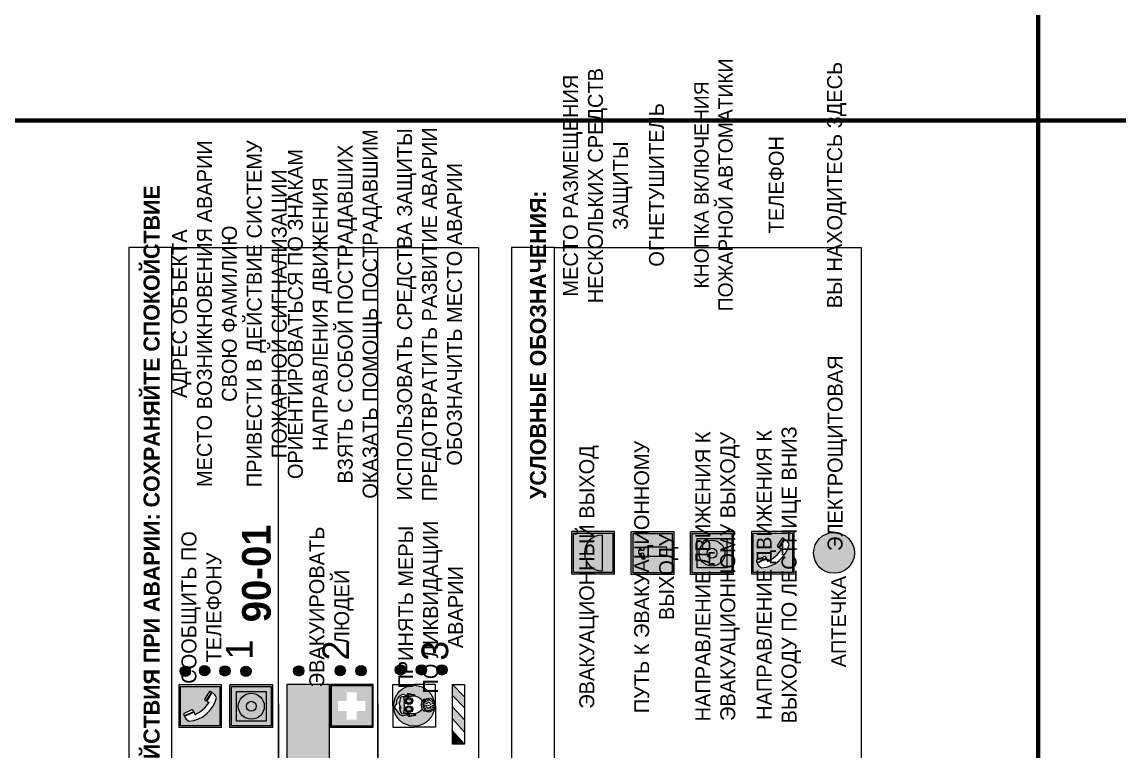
# Model space of a CAD drawing. Header units: millimetres. Extents: x 13114 to 67229, y 22859 to 38520.
# Drawn here: x 27109.9 to 27315.4, y 30382.5 to 30519.1 of the extents above; entities that cross this region are included whole.
import ezdxf

# ---------------------------------------------------------------- set-up
doc = ezdxf.new("R2010")
doc.units = ezdxf.units.MM
doc.styles.add('обычный', font='arial.ttf')

# ---------------------------------------------------------------- blocks, each defined once
blk = doc.blocks.new('A$C38D26F80')
h = blk.add_hatch(color=5)
h.dxf.hatch_style = 1
h.paths.add_polyline_path([(-8.77, -4.48, 1), (-0.19, -4.48, 1)])
h.paths.add_polyline_path([(-6.75, -3.58), (-6.75, -3.31), (-6.62, -3.22), (-6.5, -3.22), (-6.42, -3.3), (-6.39, -3.28), (-6.59, -2.23), (-6.59, -2.01), (-6.38, -1.58), (-4.76, -0.4), (-4.13, -0.79, -0.362848), (-2.1, -2.1, -0.201049), (-2.17, -2.48, 0.085434), (-2.26, -3.13), (-1.9, -3.16), (-2.25, -4.7), (-2.4, -4.59), (-2.43, -4.34), (-2.36, -4.34), (-2.14, -3.34), (-2.47, -3.42), (-2.58, -1.95), (-2.77, -1.58), (-3.58, -1.52), (-3.92, -1.26), (-5.05, -1.73), (-4.87, -1.39), (-5.41, -1.6), (-5.41, -1.46), (-6.13, -1.87), (-6.18, -3.5), (-6.56, -3.47), (-6.37, -4.59), (-6.16, -4.43), (-6.16, -4.66), (-6.36, -4.79), (-6.37, -4.8), (-6.51, -4.76)], flags=16)
h.paths.add_polyline_path([(-6.51, -4.76), (-6.36, -4.79), (-6.37, -4.8)], flags=0)
h.paths.add_polyline_path([(-5.92, -2.34, 0.089508), (-2.67, -2.35), (-2.48, -3.88, -0.268602), (-3.4, -6.18, 0.262449), (-5.2, -6.18, -0.268602), (-6.11, -3.88)], flags=16)
edge = h.paths.add_edge_path(flags=16)
edge.add_ellipse((-5.19, -3.41), major_axis=(0, 0.842), ratio=0.848992, start_angle=0, end_angle=360)
edge = h.paths.add_edge_path(flags=0)
edge.add_ellipse((-5.19, -3.39), major_axis=(0, 0.665), ratio=0.853798, start_angle=0, end_angle=360)
edge = h.paths.add_edge_path(flags=0)
edge.add_ellipse((-5.19, -3.4), major_axis=(0, 0.528), ratio=0.864094, start_angle=0, end_angle=360)
edge = h.paths.add_edge_path(flags=16)
edge.add_ellipse((-3.47, -3.4), major_axis=(0, 0.842), ratio=0.848992, start_angle=0, end_angle=360)
h.paths.add_polyline_path([(-3.13, -6.45), (-3.13, -6.84, 0.383174), (-5.57, -6.85), (-5.57, -6.49, -0.369952)], flags=16)
edge = h.paths.add_edge_path(flags=0)
edge.add_ellipse((-3.47, -3.39), major_axis=(0, 0.665), ratio=0.853798, start_angle=0, end_angle=360)
edge = h.paths.add_edge_path(flags=0)
edge.add_ellipse((-3.47, -3.4), major_axis=(0, 0.528), ratio=0.864094, start_angle=0, end_angle=360)
edge = h.paths.add_edge_path(flags=16)
edge.add_ellipse((-4.34, -7.57), major_axis=(-1.48, 0), ratio=0.744955, start_angle=0, end_angle=360)
h.paths.add_polyline_path([(-5.01, -6.85, -1), (-5.15, -6.85, -1)], flags=0)
h.paths.add_polyline_path([(-5.33, -7.14, -1), (-5.47, -7.14, -1)], flags=0)
h.paths.add_polyline_path([(-4.61, -6.71, -1), (-4.74, -6.71, -1)], flags=16)
h.paths.add_polyline_path([(-5.43, -7.51, -1), (-5.57, -7.51, -1)], flags=0)
h.paths.add_polyline_path([(-4.26, -6.67, -1), (-4.4, -6.67, -1)], flags=16)
h.paths.add_polyline_path([(-4.74, -7.14, -1), (-4.88, -7.14, -1)], flags=0)
h.paths.add_polyline_path([(-4.93, -7.43, -1), (-5.07, -7.43, -1)], flags=0)
h.paths.add_polyline_path([(-4.41, -7.07, -1), (-4.54, -7.07, -1)], flags=0)
h.paths.add_polyline_path([(-5.33, -7.87, -1), (-5.46, -7.87, -1)], flags=0)
h.paths.add_polyline_path([(-3.8, -6.71, -1), (-3.94, -6.71, -1)], flags=16)
h.paths.add_polyline_path([(-4.85, -7.78, -1), (-4.98, -7.78, -1)], flags=0)
h.paths.add_polyline_path([(-3.96, -7.14, -1), (-4.1, -7.14, -1)], flags=0)
h.paths.add_polyline_path([(-4.33, -7.53, -1), (-4.47, -7.53, -1)], flags=0)
h.paths.add_polyline_path([(-5.09, -8.12, -1), (-5.23, -8.12, -1)], flags=0)
h.paths.add_polyline_path([(-3.5, -6.94, -1), (-3.64, -6.94, -1)], flags=0)
h.paths.add_polyline_path([(-4.54, -7.97, -1), (-4.68, -7.97, -1)], flags=0)
h.paths.add_polyline_path([(-3.66, -7.39, -1), (-3.8, -7.39, -1)], flags=0)
h.paths.add_polyline_path([(-4.73, -8.35, -1), (-4.86, -8.35, -1)], flags=0)
h.paths.add_polyline_path([(-4.09, -7.96, -1), (-4.23, -7.96, -1)], flags=0)
h.paths.add_polyline_path([(-3.77, -7.74, -1), (-3.91, -7.74, -1)], flags=0)
h.paths.add_polyline_path([(-3.22, -7.27, -1), (-3.35, -7.27, -1)], flags=0)
h.paths.add_polyline_path([(-4.34, -8.4, -1), (-4.47, -8.4, -1)], flags=0)
h.paths.add_polyline_path([(-3.16, -7.61, -1), (-3.3, -7.61, -1)], flags=0)
h.paths.add_polyline_path([(-3.9, -8.35, -1), (-4.04, -8.35, -1)], flags=0)
h.paths.add_polyline_path([(-3.32, -7.91, -1), (-3.46, -7.91, -1)], flags=0)
h.paths.add_polyline_path([(-3.55, -8.23, -1), (-3.69, -8.23, -1)], flags=0)
at = {"color": 5, "lineweight": 5}
for p, q in [((-4.48, 0), (-8.96, 0)), ((-8.96, 0), (-8.96, -4.48)), ((-4.48, 0), (0, 0)), ((0, 0), (0, -4.48)), ((-6.59, -2.01), (-6.38, -1.58)), ((-6.59, -2.23), (-6.59, -2.01)), ((-6.39, -3.28), (-6.59, -2.23)), ((-6.38, -1.58), (-4.76, -0.4)), ((-6.13, -1.87), (-6.18, -3.5)), ((-5.41, -1.46), (-6.13, -1.87)), ((-4.87, -1.39), (-5.41, -1.6)), ((-5.41, -1.6), (-5.41, -1.46)), ((-3.92, -1.26), (-5.05, -1.73)), ((-5.05, -1.73), (-4.87, -1.39)), ((-4.76, -0.4), (-4.13, -0.79)), ((-3.58, -1.52), (-3.92, -1.26)), ((-2.77, -1.58), (-3.58, -1.52)), ((-2.58, -1.95), (-2.77, -1.58)), ((-2.47, -3.42), (-2.58, -1.95)), ((-8.96, -8.96), (-8.96, -4.48)), ((-6.75, -3.31), (-6.62, -3.22)), ((-6.75, -3.58), (-6.75, -3.31)), ((-6.51, -4.76), (-6.75, -3.58)), ((-6.62, -3.22), (-6.5, -3.22)), ((-6.18, -3.5), (-6.56, -3.47)), ((-6.56, -3.47), (-6.37, -4.59)), ((-6.5, -3.22), (-6.42, -3.3)), ((-6.42, -3.3), (-6.39, -3.28)), ((-6.37, -4.59), (-6.16, -4.43)), ((-6.16, -4.43), (-6.16, -4.66)), ((-5.92, -2.34), (-6.11, -3.88)), ((-2.67, -2.34), (-2.48, -3.88)), ((-2.14, -3.34), (-2.47, -3.42)), ((-2.43, -4.34), (-2.4, -4.59)), ((-2.43, -4.34), (-2.36, -4.34)), ((-2.4, -4.59), (-2.25, -4.7)), ((-2.36, -4.34), (-2.14, -3.34)), ((-1.9, -3.16), (-2.26, -3.13)), ((-2.25, -4.7), (-1.9, -3.16)), ((0, -8.96), (0, -4.48)), ((-6.37, -4.8), (-6.51, -4.76)), ((-6.16, -4.66), (-6.37, -4.8)), ((-5.57, -6.49), (-5.57, -6.85)), ((-3.13, -6.45), (-3.13, -6.84)), ((-4.48, -8.96), (-8.96, -8.96)), ((-4.48, -8.96), (0, -8.96))]:
    blk.add_line(p, q, dxfattribs=at)
at = {"color": 5}
for p, q in [((-6.59, -2.01), (-6.38, -1.58)), ((-6.59, -2.23), (-6.59, -2.01)), ((-6.39, -3.28), (-6.59, -2.23)), ((-6.38, -1.58), (-4.76, -0.4)), ((-6.13, -1.87), (-6.18, -3.5)), ((-5.41, -1.46), (-6.13, -1.87)), ((-4.87, -1.39), (-5.41, -1.6)), ((-5.41, -1.6), (-5.41, -1.46)), ((-3.92, -1.26), (-5.05, -1.73)), ((-5.05, -1.73), (-4.87, -1.39)), ((-4.76, -0.4), (-4.13, -0.79)), ((-3.58, -1.52), (-3.92, -1.26)), ((-2.77, -1.58), (-3.58, -1.52)), ((-2.58, -1.95), (-2.77, -1.58)), ((-2.47, -3.42), (-2.58, -1.95)), ((-6.75, -3.31), (-6.62, -3.22)), ((-6.75, -3.58), (-6.75, -3.31)), ((-6.51, -4.76), (-6.75, -3.58)), ((-6.62, -3.22), (-6.5, -3.22)), ((-6.18, -3.5), (-6.56, -3.47)), ((-6.56, -3.47), (-6.37, -4.59)), ((-6.5, -3.22), (-6.42, -3.3)), ((-6.42, -3.3), (-6.39, -3.28)), ((-6.37, -4.59), (-6.16, -4.43)), ((-6.16, -4.43), (-6.16, -4.66)), ((-2.14, -3.34), (-2.47, -3.42)), ((-2.4, -4.59), (-2.43, -4.34)), ((-2.43, -4.34), (-2.36, -4.34)), ((-2.25, -4.7), (-2.4, -4.59)), ((-2.36, -4.34), (-2.14, -3.34)), ((-2.26, -3.13), (-1.9, -3.16)), ((-1.9, -3.16), (-2.25, -4.7)), ((-6.37, -4.8), (-6.51, -4.76)), ((-6.36, -4.79), (-6.51, -4.76)), ((-6.16, -4.66), (-6.37, -4.8)), ((-6.16, -4.66), (-6.36, -4.79))]:
    blk.add_line(p, q, dxfattribs=at)
at = {"color": 5, "lineweight": 5}
for centre, radius in [((-4.48, -4.48), 4.29), ((-5.08, -6.85), 0.0678), ((-4.67, -6.71), 0.0678), ((-4.33, -6.67), 0.0678), ((-3.87, -6.71), 0.0678), ((-3.57, -6.94), 0.0678), ((-5.5, -7.51), 0.0678), ((-5.4, -7.14), 0.0678), ((-5.4, -7.87), 0.0678), ((-5.16, -8.12), 0.0678), ((-5, -7.43), 0.0678), ((-4.91, -7.78), 0.0678), ((-4.81, -7.14), 0.0678), ((-4.79, -8.35), 0.0678), ((-4.61, -7.97), 0.0678), ((-4.47, -7.07), 0.0678), ((-4.4, -7.53), 0.0678), ((-4.4, -8.4), 0.0678), ((-4.16, -7.96), 0.0678), ((-4.03, -7.14), 0.0678), ((-3.97, -8.35), 0.0678), ((-3.84, -7.74), 0.0678), ((-3.73, -7.39), 0.0678), ((-3.62, -8.23), 0.0678), ((-3.39, -7.91), 0.0678), ((-3.28, -7.27), 0.0678), ((-3.23, -7.61), 0.0678)]:
    blk.add_circle(centre, radius, dxfattribs=at)
at = {"color": 5}
for centre, radius, start, end in [((-3.89, -2.66), 1.88, 17.387, 97.1599), ((-2.6, -2.2), 0.511, 326.3906, 11.8614), ((-0.35, -3.07), 1.91, 162.2553, 181.7878)]:
    blk.add_arc(centre, radius, start, end, dxfattribs=at)
at = {"color": 5, "lineweight": 5}
for centre, radius, start, end in [((-2.6, -2.2), 0.513, 326.4781, 11.7739), ((-3.66, -4.24), 2.47, 171.573, 231.7124), ((-4.28, 6.66), 9.15, 259.6987, 280.1569), ((-4.93, -4.24), 2.47, 308.2876, 8.427), ((-0.47, -3.05), 1.79, 161.5846, 182.4584), ((-4.33, -7.88), 1.87, 50.358, 131.5662), ((-4.34, -8.2), 1.82, 48.4943, 132.3565), ((-4.3, -7.78), 1.83, 60.5889, 119.4111)]:
    blk.add_arc(centre, radius, start, end, dxfattribs=at)
for centre, major_axis, ratio in [((-5.19, -3.41), (0, 0.842), 0.848992), ((-5.19, -3.39), (0, 0.665), 0.853798), ((-5.19, -3.4), (0, 0.528), 0.864094), ((-3.47, -3.4), (0, 0.842), 0.848992), ((-3.47, -3.39), (0, 0.665), 0.853798), ((-3.47, -3.4), (0, 0.528), 0.864094), ((-4.34, -7.57), (-1.48, 0), 0.744955)]:
    blk.add_ellipse(centre, major_axis=major_axis, ratio=ratio, dxfattribs=at)
blk = doc.blocks.new('A$C47DD6509')
at = {"lineweight": 5}
for points in [[(-8.69, 0), (-11.19, 0), (-11.19, -2.22)], [(-4.22, 0), (-6.45, 0), (-8.91, -2.22), (-6.61, -2.22)], [(0, 0), (-2.09, 0), (-4.36, -2.22), (-2.29, -2.22)]]:
    blk.add_hatch(color=242, dxfattribs=at).paths.add_polyline_path(points)
at = {"color": 242, "lineweight": 5}
for p, q in [((-11.19, -2.22), (-8.69, 0)), ((-11.19, -2.22), (-11.19, 0)), ((-11.19, 0), (-8.69, 0)), ((-11.19, 0), (0, 0)), ((-8.91, -2.22), (-6.45, 0)), ((-6.61, -2.22), (-4.22, 0)), ((-4.36, -2.22), (-2.09, 0)), ((-2.29, -2.22), (0, 0)), ((0, 0), (0, -2.22)), ((0, -2.22), (-11.19, -2.22))]:
    blk.add_line(p, q, dxfattribs=at)
blk = doc.blocks.new('A$C32E8229D')
at = {"true_color": 0xffffff}
blk.add_hatch(color=7, dxfattribs=at).paths.add_polyline_path([(0, 0), (0, -8), (16, -8), (16, 0)])
h = blk.add_hatch(color=126)
h.paths.add_polyline_path([(0.2, -0.2), (15.8, -0.2), (15.8, -7.8), (0.2, -7.8)])
h.paths.add_polyline_path([(13.49, -2.05), (12.08, -2.05), (11.37, -2.63, 0.162397), (11.29, -2.84), (11.29, -3.63), (10.35, -3.63), (10.35, -4.05), (11.68, -4.05), (11.68, -3.48), (12.26, -4.28), (11.29, -5.1), (11.29, -6.78), (11.85, -6.78), (11.85, -5.44), (12.8, -4.64), (12.8, -5.94), (14.46, -5.94), (14.46, -5.39), (13.45, -5.39), (13.45, -3.97), (12.46, -2.59), (13.15, -2.59), (13.69, -3.34), (14.18, -3)], flags=16)
h.paths.add_polyline_path([(10.74, -1.82, 1), (11.8, -1.82, 1)], flags=16)
h.paths.add_polyline_path([(9.39, -3.59), (5.99, -3.59), (6.56, -3.03), (5.91, -3.03), (5.1, -3.83), (5.91, -4.64), (6.56, -4.64), (5.99, -4.09), (9.39, -4.09)], flags=16)
h.paths.add_polyline_path([(4.29, -1.08), (1.72, -1.08), (1.72, -6.6), (4.29, -6.6)], flags=16)
at = {"color": 126}
blk.add_lwpolyline([(16, -8), (0, -8), (0, 0), (16, 0)], close=True, dxfattribs=at)
blk = doc.blocks.new('A$C18900ED3')
h = blk.add_hatch(color=126)
h.paths.add_polyline_path([(-0.18, -0.18), (-7.02, -0.18), (-7.02, -7.02), (-0.18, -7.02)])
h.paths.add_polyline_path([(-5.89, -4.46), (-5.89, -2.77), (-4.46, -2.77), (-4.46, -1.31), (-2.77, -1.31), (-2.77, -2.77), (-1.33, -2.77), (-1.33, -4.46), (-2.77, -4.46), (-2.77, -5.89), (-4.46, -5.89), (-4.46, -4.46)], flags=16)
at = {"color": 126}
for p, q in [((-7.2, 0), (-7.2, -7.2)), ((0, 0), (-7.2, 0)), ((0, -7.2), (0, 0)), ((-7.02, -7.02), (-7.02, -0.18)), ((-7.02, -0.18), (-0.18, -0.18)), ((-0.18, -0.18), (-0.18, -7.02)), ((-7.2, -7.2), (0, -7.2)), ((-0.18, -7.02), (-7.02, -7.02))]:
    blk.add_line(p, q, dxfattribs=at)
blk = doc.blocks.new('A$C456E1F9C')
at = {"lineweight": 5}
h = blk.add_hatch(color=242, dxfattribs=at)
h.paths.add_polyline_path([(0.51, -1.47), (0.51, -13.26), (12.29, -13.26), (12.29, -1.47)])
h.paths.add_polyline_path([(5.42, -4.95, -0.254479), (4.78, -5.4), (3.52, -2.53, -0.209735), (4.23, -2.4)], flags=16)
h.paths.add_polyline_path([(8.53, -8.6), (10.87, -10.17), (10.54, -10.76), (8.03, -9.13, -0.192251)], flags=16)
h.paths.add_polyline_path([(4.61, -5.49, 0.005518), (3.87, -5.72, 0.128647), (7.49, -10.01, 0.00809), (7.83, -9.33), (10.47, -10.97, -0.16736), (8.99, -12.25, -0.327862), (1.95, -3.95, -0.166952), (3.36, -2.62)], flags=16)
at = {"color": 242, "lineweight": 5}
for p, q in [((0, -13.77), (0, -0.97)), ((12.8, -0.97), (0, -0.97)), ((4.61, -5.49), (3.36, -2.62)), ((3.52, -2.53), (4.78, -5.4)), ((4.23, -2.4), (5.42, -4.95)), ((12.8, -13.77), (12.8, -0.97)), ((7.83, -9.33), (10.47, -10.97)), ((8.03, -9.13), (10.54, -10.76)), ((10.81, -10.12), (8.53, -8.6)), ((10.54, -10.76), (10.8, -10.3)), ((10.8, -10.3), (10.81, -10.12)), ((0, -13.77), (12.8, -13.77))]:
    blk.add_line(p, q, dxfattribs=at)
blk.add_lwpolyline([(0.51, -1.47), (12.29, -1.47), (12.29, -13.26), (0.51, -13.26)], close=True, dxfattribs=at)
for centre, radius, start, end in [((4.59, -5.34), 2.99, 114.2845, 152.1974), ((4.02, -3.27), 0.891, 76.3284, 123.7092), ((11.12, -3.31), 9.19, 183.9915, 256.6009), ((14.98, -39.1), 35.17, 107.1487, 108.4135), ((13.86, -0.94), 11.08, 205.5536, 234.8762), ((4.68, -4.59), 0.824, 276.9621, 334.0723), ((-13.31, 0.8), 23.44, 332.5487, 334.4027), ((8.94, -9.5), 0.989, 114.4092, 157.9388), ((7.87, -9.46), 3, 291.9291, 329.9329)]:
    blk.add_arc(centre, radius, start, end, dxfattribs=at)
blk = doc.blocks.new('A$C54414219')
at = {"true_color": 0xffffff}
h = blk.add_hatch(color=7, dxfattribs=at)
h.paths.add_polyline_path([(2.39, -9.45), (2.39, -18.3), (11.23, -18.3), (11.23, -9.45)], flags=0)
h.paths.add_polyline_path([(10.71, -13.87, -1), (2.92, -13.87, -1)], flags=0)
h.paths.add_polyline_path([(8.3, -13.87, -1), (5.33, -13.87, -1)], flags=0)
h.paths.add_polyline_path([(0.41, -7.47), (0.41, -20.27), (13.21, -20.27), (13.21, -7.47)])
h.paths.add_polyline_path([(0.92, -19.77), (12.71, -19.77), (12.71, -7.98), (0.92, -7.98)], flags=16)
h.paths.add_polyline_path([(11.23, -9.45), (11.23, -18.3), (2.39, -18.3), (2.39, -9.45)], flags=0)
at = {"lineweight": 5}
h = blk.add_hatch(color=242, dxfattribs=at)
h.paths.add_polyline_path([(12.71, -7.98), (0.92, -7.98), (0.92, -19.77), (12.71, -19.77)])
h.paths.add_polyline_path([(11.23, -18.3), (2.39, -18.3), (2.39, -9.45), (11.23, -9.45)], flags=16)
h.paths.add_polyline_path([(10.71, -13.87, -1), (2.92, -13.87, -1)], flags=0)
h.paths.add_polyline_path([(8.3, -13.87, -1), (5.33, -13.87, -1)], flags=0)
at = {"true_color": 0xffffff}
h = blk.add_hatch(color=7, dxfattribs=at)
h.paths.add_polyline_path([(2.39, -9.45), (2.39, -18.3), (11.23, -18.3), (11.23, -9.45)])
h.paths.add_polyline_path([(10.71, -13.87, -1), (2.92, -13.87, -1)], flags=16)
h.paths.add_polyline_path([(8.3, -13.87, -1), (5.33, -13.87, -1)], flags=0)
at = {"lineweight": 5}
h = blk.add_hatch(color=242, dxfattribs=at)
h.paths.add_polyline_path([(2.92, -13.87, 1), (10.71, -13.87, 1)])
h.paths.add_polyline_path([(8.3, -13.87, -1), (5.33, -13.87, -1)], flags=16)
at = {"color": 242, "lineweight": 5}
for p, q in [((0.41, -20.27), (0.41, -7.47)), ((0.41, -7.47), (13.21, -7.47)), ((0.41, -7.47), (13.21, -7.47)), ((13.21, -20.27), (13.21, -7.47)), ((0.41, -20.27), (13.21, -20.27))]:
    blk.add_line(p, q, dxfattribs=at)
for points in [[(0.92, -7.98), (12.71, -7.98), (12.71, -19.77), (0.92, -19.77)], [(2.39, -9.45), (11.23, -9.45), (11.23, -18.3), (2.39, -18.3)]]:
    blk.add_lwpolyline(points, close=True, dxfattribs=at)
for radius in [3.89, 1.49]:
    blk.add_circle((6.81, -13.87), radius, dxfattribs=at)
blk = doc.blocks.new('A$C7B8C2D5B')
at = {"lineweight": 0}
h = blk.add_hatch(color=5, dxfattribs=at)
h.dxf.hatch_style = 1
h.paths.add_polyline_path([(1.397, -3.024, 1), (-2.112, -3.024, 1)])
at = {"color": 5, "lineweight": 0}
blk.add_circle((-0.358, -3.024), 1.755, dxfattribs=at)
blk = doc.blocks.new('A$C1E1F2D43')
at = {"true_color": 0xffffff}
blk.add_hatch(color=7, dxfattribs=at).paths.add_polyline_path([(8, 0), (0, 0), (0, -8), (8, -8)])
h = blk.add_hatch(color=242)
h.paths.add_polyline_path([(0.32, -0.32), (0.32, -7.68), (7.68, -7.68), (7.68, -0.32)])
h.paths.add_polyline_path([(7.35, -5.71), (0.65, -5.71, -1)], flags=16)
at = {"color": 242, "lineweight": 5}
for p, q in [((0, 0), (8, 0)), ((0, -8), (0, 0)), ((0, 0), (8, 0)), ((8, -8), (8, 0)), ((0, -8), (8, -8))]:
    blk.add_line(p, q, dxfattribs=at)
at = {"color": 242}
blk.add_line((7.35, -5.71), (0.65, -5.71), dxfattribs=at)
at = {"color": 242, "lineweight": 5}
blk.add_lwpolyline([(0.32, -0.32), (7.68, -0.32), (7.68, -7.68), (0.32, -7.68)], close=True, dxfattribs=at)
at = {"color": 242}
blk.add_arc((4, -5.71), 3.35, 0, 180, dxfattribs=at)
blk = doc.blocks.new('A$C3AD82952')
at = {"true_color": 0xf5f5ff}
h = blk.add_hatch(color=7, dxfattribs=at)
h.dxf.hatch_style = 1
h.paths.add_polyline_path([(8.21, 8.73, 0.414214), (7.89, 9.05), (7.22, 9.05), (7.22, 9.92), (7.59, 9.92, 1), (7.57, 10.36), (7.22, 10.36), (7.22, 10.6), (6.43, 10.6), (6.43, 10.36), (6.01, 10.36), (4.74, 9.59), (4.74, 8.69), (4.98, 8.73), (4.98, 9.26), (6.12, 9.91), (6.43, 9.91), (6.43, 9.05), (5.76, 9.05, 0.414214), (5.44, 8.73), (5.44, 2.2), (8.21, 2.2)], flags=0)
h.paths.add_polyline_path([(12.8, 12.8), (0, 12.8), (0, 0), (12.8, 0)])
h.paths.add_polyline_path([(0.51, 12.29), (12.29, 12.29), (12.29, 0.51), (0.51, 0.51)], flags=16)
h.paths.add_polyline_path([(4.74, 9.59), (6.01, 10.36), (6.43, 10.36), (6.43, 10.6), (7.22, 10.6), (7.22, 10.36), (7.59, 10.36, -0.94586), (7.59, 9.92), (7.22, 9.92), (7.22, 9.05), (7.89, 9.05, -0.414214), (8.21, 8.73), (8.21, 2.2), (5.44, 2.2), (5.44, 8.73, -0.414214), (5.76, 9.05), (6.43, 9.05), (6.43, 9.91), (6.12, 9.91), (4.98, 9.26), (4.98, 8.73), (4.74, 8.69)], flags=0)
h = blk.add_hatch(color=242)
h.dxf.hatch_style = 1
h.paths.add_polyline_path([(12.29, 12.29), (0.51, 12.29), (0.51, 0.51), (12.29, 0.51)])
h.paths.add_polyline_path([(4.74, 8.69), (4.74, 9.59), (6.01, 10.36), (6.43, 10.36), (6.43, 10.6), (7.22, 10.6), (7.22, 10.36), (7.59, 10.36, -0.94586), (7.59, 9.92), (7.22, 9.92), (7.22, 9.05), (7.89, 9.05, -0.414214), (8.21, 8.73), (8.21, 2.2), (5.44, 2.2), (5.44, 8.73, -0.414214), (5.76, 9.05), (6.43, 9.05), (6.43, 9.91), (6.12, 9.91), (4.98, 9.26), (4.98, 8.73)], flags=16)
h = blk.add_hatch(color=7, dxfattribs=at)
h.dxf.hatch_style = 1
h.paths.add_polyline_path([(8.21, 8.73, 0.414214), (7.89, 9.05), (7.22, 9.05), (7.22, 9.92), (7.59, 9.92, 1), (7.57, 10.36), (7.22, 10.36), (7.22, 10.6), (6.43, 10.6), (6.43, 10.36), (6.01, 10.36), (4.74, 9.59), (4.74, 8.69), (4.98, 8.73), (4.98, 9.26), (6.12, 9.91), (6.43, 9.91), (6.43, 9.05), (5.76, 9.05, 0.414214), (5.44, 8.73), (5.44, 2.2), (8.21, 2.2)])
at = {"color": 242, "lineweight": 5}
for p, q in [((0, 0), (0, 12.8)), ((0, 12.8), (12.8, 12.8)), ((6.01, 10.36), (4.74, 9.59)), ((4.98, 9.26), (6.12, 9.91)), ((6.01, 10.36), (6.43, 10.36)), ((6.12, 9.91), (6.43, 9.91)), ((7.22, 10.6), (6.43, 10.6)), ((6.43, 10.6), (6.43, 10.36)), ((6.43, 9.91), (6.43, 9.05)), ((7.22, 10.36), (7.22, 10.6)), ((7.59, 10.36), (7.22, 10.36)), ((7.22, 9.05), (7.22, 9.92)), ((7.59, 9.92), (7.22, 9.92)), ((12.8, 0), (12.8, 12.8)), ((4.74, 9.59), (4.74, 8.69)), ((4.74, 8.69), (4.98, 8.73)), ((4.98, 8.73), (4.98, 9.26)), ((5.44, 2.2), (5.44, 8.73)), ((5.76, 9.05), (6.43, 9.05)), ((7.89, 9.05), (7.22, 9.05)), ((8.21, 2.2), (8.21, 8.73)), ((0, 0), (12.8, 0)), ((5.44, 2.2), (8.21, 2.2))]:
    blk.add_line(p, q, dxfattribs=at)
blk.add_lwpolyline([(0.51, 12.29), (12.29, 12.29), (12.29, 0.51), (0.51, 0.51)], close=True, dxfattribs=at)
for centre, radius, start, end in [((7.58, 10.14), 0.223, 273.1875, 86.8125), ((5.76, 8.73), 0.32, 90, 180), ((7.89, 8.73), 0.32, 0, 90)]:
    blk.add_arc(centre, radius, start, end, dxfattribs=at)

msp = doc.modelspace()

# ---------------------------------------------------------------- hatches: boundary and pattern name
at = {"lineweight": 0}
h = msp.add_hatch(color=256, dxfattribs=at)
h.dxf.hatch_style = 1
h.paths.add_polyline_path([(27140.56, 30396.53, 1), (27140.56, 30398.46, 1)])
h = msp.add_hatch(color=256, dxfattribs=at)
h.dxf.hatch_style = 1
h.paths.add_polyline_path([(27144.15, 30396.63, 1), (27144.15, 30398.56, 1)])
h = msp.add_hatch(color=256, dxfattribs=at)
h.dxf.hatch_style = 1
h.paths.add_polyline_path([(27147.96, 30396.59, 1), (27147.96, 30398.53, 1)])
h = msp.add_hatch(color=256, dxfattribs=at)
h.dxf.hatch_style = 1
h.paths.add_polyline_path([(27151.89, 30396.51, 1), (27151.89, 30398.44, 1)])
h = msp.add_hatch(color=256, dxfattribs=at)
h.dxf.hatch_style = 1
h.paths.add_polyline_path([(27161.77, 30396.6, 1), (27161.77, 30398.53, 1)])
h = msp.add_hatch(color=256, dxfattribs=at)
h.dxf.hatch_style = 1
h.paths.add_polyline_path([(27169.55, 30396.64, 1), (27169.55, 30398.57, 1)])
h = msp.add_hatch(color=256, dxfattribs=at)
h.dxf.hatch_style = 1
h.paths.add_polyline_path([(27173.45, 30396.63, 1), (27173.45, 30398.56, 1)])
h = msp.add_hatch(color=256, dxfattribs=at)
h.dxf.hatch_style = 1
h.paths.add_polyline_path([(27180.81, 30396.79, 1), (27180.81, 30398.72, 1)])
h = msp.add_hatch(color=256, dxfattribs=at)
h.dxf.hatch_style = 1
h.paths.add_polyline_path([(27184.75, 30396.78, 1), (27184.75, 30398.71, 1)])
h = msp.add_hatch(color=256, dxfattribs=at)
h.dxf.hatch_style = 1
h.paths.add_polyline_path([(27188.59, 30396.78, 1), (27188.59, 30398.72, 1)])

# ---------------------------------------------------------------- linework, layer by layer
at = {"color": 1, "lineweight": 100}
for points in [[(26700.23, 30895.65), (27300.23, 30895.65), (27300.23, 30500.65), (26700.23, 30500.65)], [(27300.23, 30895.65), (27900.23, 30895.65), (27900.23, 30500.65), (27300.23, 30500.65)], [(26700.23, 30500.65), (27300.23, 30500.65), (27300.23, 30105.65), (26700.23, 30105.65)], [(27300.23, 30500.65), (27900.23, 30500.65), (27900.23, 30105.65), (27300.23, 30105.65)]]:
    msp.add_lwpolyline(points, close=True, dxfattribs=at)
for points in [[(27138.03, 30333.05), (27138.03, 30476.82), (27129.98, 30476.82), (27129.98, 30333.05)], [(27138.03, 30333.05), (27138.03, 30476.82), (27195.43, 30476.82), (27195.43, 30333.05)], [(27209.67, 30333.05), (27209.67, 30476.82), (27201.62, 30476.82), (27201.62, 30333.05)], [(27209.67, 30333.05), (27209.67, 30476.82), (27267.07, 30476.82), (27267.07, 30333.05)]]:
    msp.add_lwpolyline(points, close=True)
for points in [[(27158.02, 30391.47), (27158.02, 30333.05), (27158.02, 30476.82)], [(27176.6, 30391.47), (27176.6, 30333.05), (27176.6, 30476.82)]]:
    msp.add_lwpolyline(points)
for centre in [(27140.56, 30397.49), (27144.15, 30397.6), (27147.96, 30397.56), (27151.89, 30397.48), (27161.77, 30397.56), (27169.55, 30397.6), (27173.45, 30397.59), (27180.81, 30397.75), (27184.75, 30397.75), (27188.59, 30397.75)]:
    msp.add_circle(centre, 0.966)

# ---------------------------------------------------------------- block references
at = {"color": 1, "rotation": 90}
msp.add_blockref('A$C1E1F2D43', (27212.9, 30415.65), dxfattribs=at)
at = {"rotation": 90}
for name, p, xscale, yscale, zscale in [('A$C3AD82952', (27232.05, 30415.6), 0.625, 0.625, 0.625), ('A$C54414219', (27230.49, 30415.34), 0.625, 0.625, 0.625), ('A$C456E1F9C', (27245.97, 30415.65), 0.625, 0.625, 0.625), ('A$C7B8C2D5B', (27255.43, 30420.43), 2.177419353276491, 2.177419353276491, 2.177419353276491), ('A$C456E1F9C', (27138.74, 30386.94), 0.625, 0.625, 0.625), ('A$C54414219', (27144.23, 30386.68), 0.625, 0.625, 0.625), ('A$C18900ED3', (27167.7, 30395), 1.111111111007631, 1.111111111007631, 1.111111111007631), ('A$C38D26F80', (27179.37, 30395.03), 0.8928571427240968, 0.8928571427240968, 0.8928571427240968)]:
    msp.add_blockref(name, p, dxfattribs=dict(at, xscale=xscale, yscale=yscale, zscale=zscale))
at = {"xscale": -1, "rotation": 90}
msp.add_blockref('A$C32E8229D', (27159.55, 30395), dxfattribs=at)
at = {"color": 242, "true_color": 0xc1121c, "rotation": 90}
msp.add_blockref('A$C47DD6509', (27190.58, 30395.02), dxfattribs=at)

# ---------------------------------------------------------------- texts
at = {"lineweight": 0, "attachment_point": 5, "rotation": 90, "style": 'обычный'}
for s, insert, char_height, width in [('\\pi-8.1,l8.1,t8.1;{\\fProxima Nova Rg|b0|i0|c204|p2;КНОПКА ВКЛЮЧЕНИЯ\\PПОЖАРНОЙ АВТОМАТИКИ}', (27239.46, 30488.56), 2.7, 126.6484), ('\\pi-8.4,l8.4,t8.4;{\\fProxima Nova Rg|b0|i0|c204|p2;ВЫ НАХОДИТЕСЬ ЗДЕСЬ\\H1.1997x; }', (27262.53, 30488.54), 2.8, 126.6484), ('\\pi-8.4,l8.4,t8.4;{\\fProxima Nova Rg|b0|i0|c204|p2;МЕСТО РАЗМЕЩЕНИЯ \\PНЕСКОЛЬКИХ СРЕДСТВ \\PЗАЩИТЫ}', (27217.74, 30488.42), 2.8, 126.6484), ('\\pi-8.4,l8.4,t8.4;{\\fProxima Nova Rg|b0|i0|c204|p2;ОГНЕТУШИТЕЛЬ\\H1.1997x; }', (27228.79, 30488.56), 2.8, 126.6484), ('\\pi-8.4,l8.4,t8.4;{\\fProxima Nova Rg|b0|i0|c204|p2;ИСПОЛЬЗОВАТЬ СРЕДСТВА ЗАЩИТЫ \\PПРЕДОТВРАТИТЬ РАЗВИТИЕ АВАРИИ\\PОБОЗНАЧИТЬ МЕСТО АВАРИИ}', (27186.28, 30464.32), 2.8, 126.6484), ('\\pi-8.4,l8.4,t8.4;{\\fProxima Nova Rg|b0|i0|c204|p2;АДРЕС ОБЪЕКТА\\PМЕСТО ВОЗНИКНОВЕНИЯ АВАРИИ\\PСВОЮ ФАМИЛИЮ\\PПРИВЕСТИ В ДЕЙСТВИЕ СИСТЕМУ \\PПОЖАРНОЙ СИГНАЛИЗАЦИИ}', (27149.19, 30464.44), 2.8, 126.6484), ('\\pi-8.4,l8.4,t8.4;{\\fProxima Nova Rg|b0|i0|c204|p2;ОРИЕНТИРОВАТЬСЯ ПО ЗНАКАМ \\PНАПРАВЛЕНИЯ ДВИЖЕНИЯ\\PВЗЯТЬ С СОБОЙ ПОСТРАДАВШИХ\\PОКАЗАТЬ ПОМОЩЬ ПОСТРАДАВШИМ}', (27168.55, 30464.37), 2.8, 126.6484), ('\\pi-8.4,l8.4,t8.4;{\\fProxima Nova Rg|b0|i0|c204|p2;ТЕЛЕФОН\\H1.1997x; }', (27251.22, 30488.6), 2.8, 126.6484), ('{\\fProxima Nova Rg|b1|i0|c204|p2;ДЕЙСТВИЯ ПРИ АВАРИИ: СОХРАНЯЙТЕ СПОКОЙСТВИЕ\\H1.6644x; }', (27134.66, 30431.99), 3, 175.1736), ('{\\fProxima Nova Rg|b1|i0|c204|p2;УСЛОВНЫЕ ОБОЗНАЧЕНИЯ:\\H1.1997x; }', (27206.61, 30458.63), 3, 175.1736), ('\\pi-8.4,l8.4,t8.4;{\\fProxima Nova Rg|b0|i0|c204|p2;ЭЛЕКТРОЩИТОВАЯ\\H1.1997x; }', (27262.61, 30438.32), 2.8, 126.6484), ('\\pi-8.4,l8.4,t8.4;{\\fProxima Nova Rg|b0|i0|c204|p2;НАПРАВЛЕНИЕ ДВИЖЕНИЯ К \\PЭВАКУАЦИОННОМУ ВЫХОДУ}', (27240.18, 30415.24), 2.8, 126.6484), ('\\pi-8.4,l8.4,t8.4;{\\fProxima Nova Rg|b0|i0|c204|p2;НАПРАВЛЕНИЕ ДВИЖЕНИЯ К \\PВЫХОДУ ПО ЛЕСТНИЦЕ ВНИЗ}', (27251.66, 30415.53), 2.8, 126.6484), ('\\pi-8.4,l8.4,t8.4;{\\fProxima Nova Rg|b0|i0|c204|p2;ЭВАКУАЦИОННЫЙ ВЫХОД\\H1.6404x; }', (27216.12, 30415.14), 2.8, 126.6484), ('\\pi-8.4,l8.4,t8.4;{\\fProxima Nova Rg|b0|i0|c204|p2;ПУТЬ К ЭВАКУАЦИОННОМУ \\PВЫХОДУ }', (27228.73, 30415.14), 2.8, 126.6484), ('{\\fProxima Nova Rg|b1|i0|c204|p2;\\H1.0714x;90-01\\fProxima Nova Rg|b0|i0|c204|p2;\\H0.93331x; \\H1.3449x; }', (27153.88, 30415.82), 5, 126.6484), ('{\\fProxima Nova Rg|b0|i0|c204|p2;ПРИНЯТЬ МЕРЫ \\PПО ЛИКВИДАЦИИ \\PАВАРИИ}', (27186.47, 30409.5), 2.8, 126.6484), ('{\\fProxima Nova Rg|b0|i0|c204|p2;СООБЩИТЬ ПО \\PТЕЛЕФОНУ}', (27143.57, 30409.43), 2.8, 126.6484), ('{\\fProxima Nova Rg|b0|i0|c204|p2;ЭВАКУИРОВАТЬ \\PЛЮДЕЙ}', (27167.9, 30409.53), 2.8, 126.6484), ('\\pi-8.4,l8.4,t8.4;{\\fProxima Nova Rg|b0|i0|c204|p2;АПТЕЧКА\\H1.1667x; }', (27262.88, 30406.79), 2.8, 126.6484), ('{\\fProxima Nova Rg|b0|i0|c204|p2;1\\H1.1667x; }', (27150.64, 30401.54), 5, 126.6484), ('{\\fProxima Nova Rg|b0|i0|c204|p2;2\\H1.1967x; }', (27168.72, 30401.38), 5, 126.6484), ('{\\fProxima Nova Rg|b0|i0|c204|p2;3\\H1.1967x; }', (27187.3, 30401.32), 5, 126.6484)]:
    msp.add_mtext(s, dxfattribs=dict(at, insert=insert, char_height=char_height, width=width))

doc.saveas('drawing.dxf')
